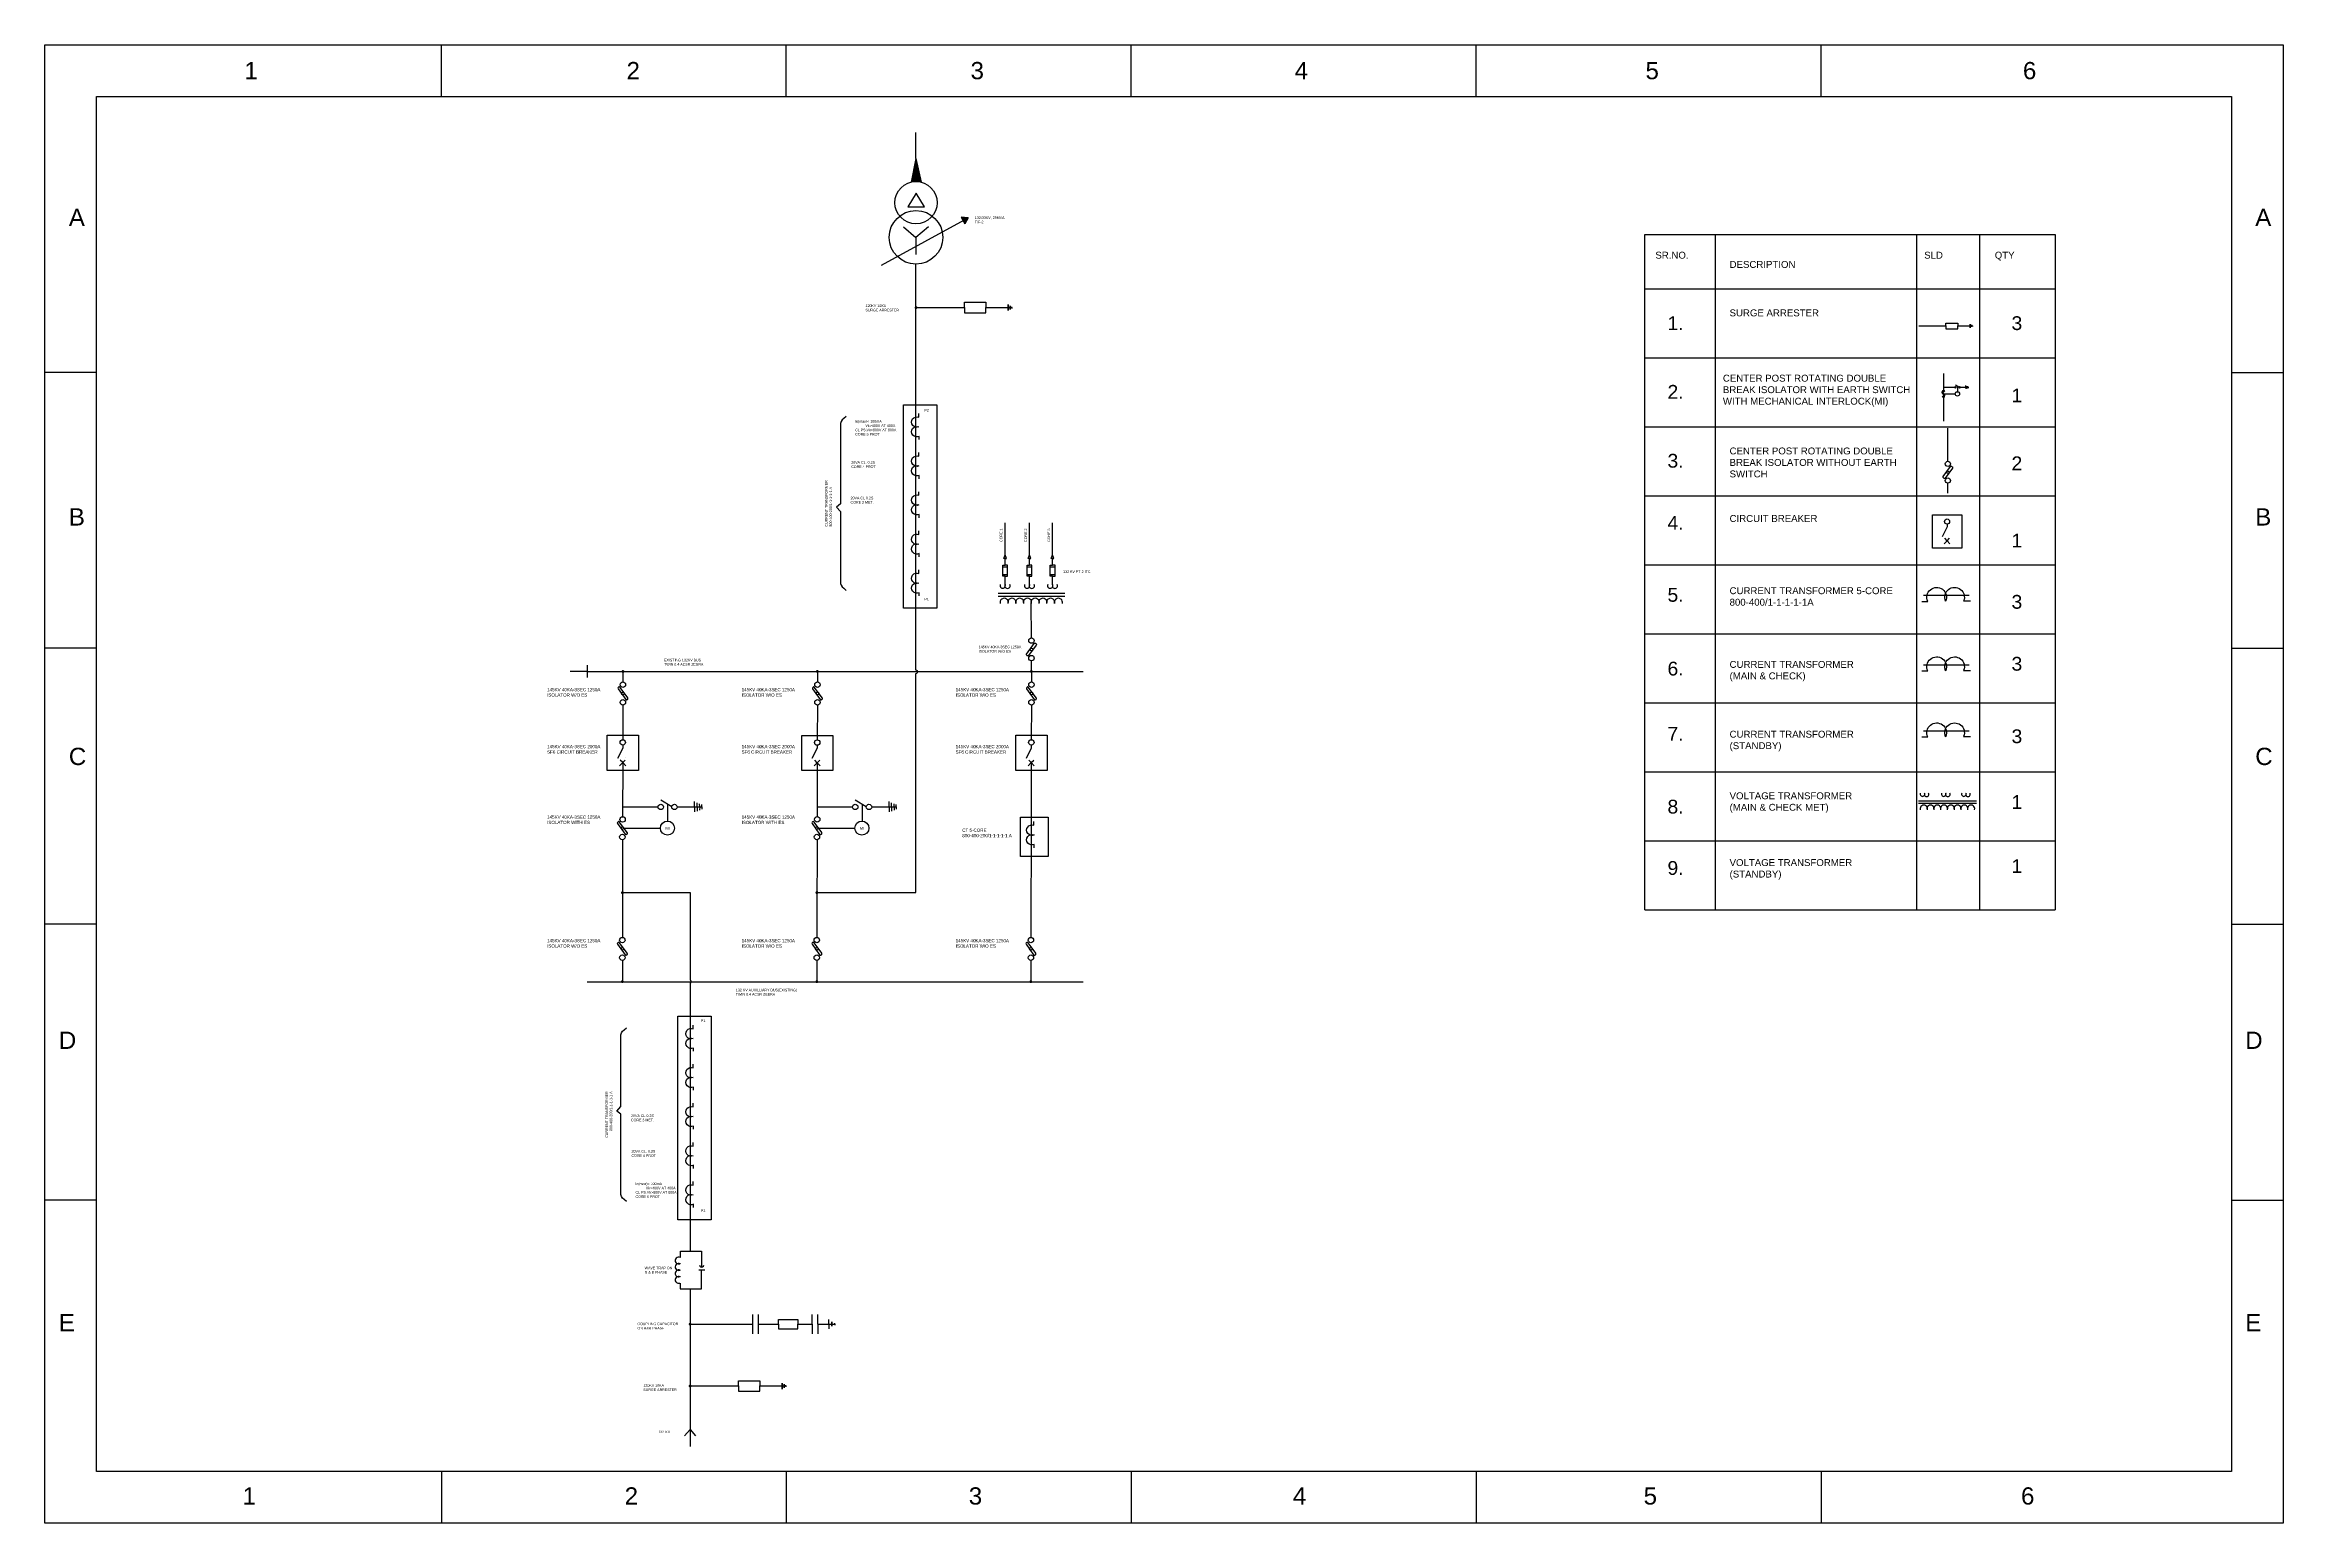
# Paper-space layout 'Layout1' of a CAD drawing. Header units: millimetres, sheet in inches. Extents: x 0 to 32.5, y 0.1 to 21.5.
# The model-space entities are those that its viewports show. They can reach past a viewport. Long polylines and large blocks are cut down to what shows.
import ezdxf

# ---------------------------------------------------------------- set-up
doc = ezdxf.new("R2010")
doc.units = ezdxf.units.MM
doc.header["$MEASUREMENT"] = 0
doc.linetypes.add('ACAD_ISO02W100', pattern=[15, 12, -3])
doc.linetypes.add('DASHED', pattern=[0.75, 0.5, -0.25])
doc.layers.add('Title Block', color=7, linetype='Continuous')
doc.styles.get("Standard").update_dxf_attribs({"font": 'arial.ttf'})

# ---------------------------------------------------------------- blocks, each defined once
blk = doc.blocks.new('grid block')
at = {"layer": 'Title Block'}
for p, q in [((5.75, 20.683), (5.75, 21.433)), ((10.75, 20.683), (10.75, 21.433)), ((15.75, 20.683), (15.75, 21.433)), ((20.75, 20.683), (20.75, 21.433)), ((25.75, 20.683), (25.75, 21.433)), ((0.75, 16.683), (0, 16.683)), ((31.7, 16.683), (32.45, 16.683)), ((0.75, 12.683), (0, 12.683)), ((31.7, 12.683), (32.45, 12.683)), ((0.75, 8.683), (0, 8.683)), ((31.7, 8.683), (32.45, 8.683)), ((0.75, 4.683), (0, 4.683)), ((31.7, 4.683), (32.45, 4.683)), ((5.75, 0.75), (5.75, 0)), ((10.75, 0.75), (10.75, 0)), ((15.75, 0.75), (15.75, 0)), ((20.75, 0.75), (20.75, 0)), ((25.75, 0.75), (25.75, 0))]:
    blk.add_line(p, q, dxfattribs=at)
for points in [[(0, 21.433), (32.45, 21.433), (32.45, 0), (0, 0)], [(0.75, 20.683), (31.7, 20.683), (31.7, 0.75), (0.75, 0.75)]]:
    blk.add_lwpolyline(points, close=True, dxfattribs=at)
at = {"layer": 'Title Block', "char_height": 0.25, "attachment_point": 1}
for s, insert in [('1', (2.894, 21.183)), ('2', (8.434, 21.183)), ('3', (13.421, 21.183)), ('4', (18.12, 21.183)), ('5', (23.205, 21.183)), ('6', (28.676, 21.183)), ('A', (0.349, 19.055)), ('A', (32.044, 19.055)), ('B', (0.349, 14.713)), ('B', (32.044, 14.713)), ('C', (0.349, 11.241)), ('C', (32.044, 11.241)), ('D', (0.204, 7.126)), ('D', (31.899, 7.126)), ('E', (0.204, 3.033)), ('E', (31.899, 3.033)), ('1', (2.867, 0.52)), ('2', (8.407, 0.52)), ('3', (13.395, 0.52)), ('4', (18.093, 0.52)), ('5', (23.178, 0.52)), ('6', (28.649, 0.52))]:
    blk.add_mtext_dynamic_manual_height_columns(s, width=0.34895, gutter_width=1, heights=[0.607], dxfattribs=dict(at, insert=insert))
blk = doc.blocks.new('SUREGE ARR')
for p, q in [((-7.44, 0), (-3.68, 0)), ((-3.68, 0), (-3.68, 0.41)), ((-3.68, 0.41), (-2.04, 0.41)), ((-3.68, 0), (-3.68, -0.41)), ((-2.04, 0.41), (-2.04, 0)), ((-2.04, 0), (-0.3, 0)), ((-2.04, -0.41), (-2.04, 0)), ((-2.04, 0), (-0.3, 0)), ((-0.3, 0), (-0.3, 0.24)), ((-0.3, 0.24), (-0.3, 0)), ((-0.3, 0), (-0.14, 0)), ((-0.3, 0), (-0.3, -0.24)), ((-0.3, -0.24), (-0.3, 0)), ((-0.3, 0), (-0.14, 0)), ((-0.14, 0), (-0.14, 0.14)), ((-0.14, 0.14), (-0.14, 0)), ((-0.14, 0), (0, 0)), ((-0.14, 0), (-0.14, -0.14)), ((-0.14, -0.14), (-0.14, 0)), ((-0.14, 0), (0, 0)), ((0, 0), (0, 0.06)), ((0, 0), (0, -0.06)), ((-3.68, -0.41), (-2.04, -0.41))]:
    blk.add_line(p, q)
blk = doc.blocks.new('2post')
for p, q in [((-6.13, 3.44), (-6.14, -0.75)), ((-6.14, 0), (-3.4, 0)), ((-2.33, 0), (-3.19, 0.53)), ((-2.65, 0.2), (-2.66, -1.09)), ((-1.91, 0), (-0.56, 0)), ((-0.56, 0), (-0.56, 0.43)), ((-0.56, 0), (-0.56, 0.39)), ((-0.56, 0), (-0.56, -0.39)), ((-0.56, 0), (-0.36, 0)), ((-0.56, 0), (-0.36, 0)), ((-0.36, 0), (-0.36, 0.32)), ((-0.36, 0), (-0.36, -0.32)), ((-0.36, 0), (-0.17, 0)), ((-0.36, 0), (-0.17, 0)), ((-0.17, 0), (-0.17, 0.24)), ((-0.17, 0), (-0.17, -0.24)), ((-0.17, 0), (0, 0)), ((-0.17, 0), (0, 0)), ((0, 0), (0, 0.18)), ((0, 0), (0, -0.18)), ((-6.04, -1.64), (-3.21, -1.64)), ((-6.15, -2.54), (-6.16, -8.44))]:
    blk.add_line(p, q)
blk.add_lwpolyline([(-5.81, -2.1, 0.414214), (-5.79, -1.99), (-6.38, -1.17, 0.414249), (-6.49, -1.15), (-6.52, -1.17, 0.414178), (-6.54, -1.29), (-5.95, -2.1, 0.414214), (-5.84, -2.12)], format="xyb", close=True)
for centre, radius in [((-3.19, 0), 0.21), ((-2.12, 0), 0.21), ((-6.14, -0.96), 0.21), ((-6.16, -1.64), 0.0986), ((-2.67, -1.64), 0.546), ((-6.16, -2.33), 0.21)]:
    blk.add_circle(centre, radius)
at = {"insert": (-2.82, -1.56), "char_height": 0.2, "attachment_point": 1}
blk.add_mtext_dynamic_manual_height_columns('MI', width=0.7894, gutter_width=1, heights=[0], dxfattribs=at)
blk = doc.blocks.new('dbreak')
for p, q in [((0.01, -2.51), (0, 0.18)), ((0.01, -5.11), (0.01, -4.29))]:
    blk.add_line(p, q)
blk.add_lwpolyline([(0.36, -2.95, -0.414214), (0.38, -3.06), (-0.21, -3.88, -0.414249), (-0.32, -3.9), (-0.35, -3.87, -0.414178), (-0.37, -3.76), (0.22, -2.94, -0.414214), (0.33, -2.92)], format="xyb", close=True)
for centre, radius in [((0.01, -2.72), 0.21), ((0.01, -3.41), 0.0986), ((0.01, -4.08), 0.21)]:
    blk.add_circle(centre, radius)
blk = doc.blocks.new('cbreak')
for p, q in [((-0.01, 1.96), (-0.01, 1.73)), ((-0.01, 1.73), (-0.42, 0.92)), ((-0.01, 0.6), (-0.25, 0.36)), ((-0.01, 0.6), (-0.2, 0.8)), ((-0.01, 0.6), (0.19, 0.8)), ((-0.01, 0.6), (0.23, 0.36))]:
    blk.add_line(p, q)
blk.add_lwpolyline([(-1.21, 2.72), (1.21, 2.72), (1.21, 0), (-1.21, 0)], close=True)
blk.add_circle((-0.01, 2.17), 0.21)
blk = doc.blocks.new('vt')
blk.add_lwpolyline([(0.023, -2.022), (0.023, -1.774, -1.539101), (0, -1.029), (0.012, -1.034, -1.514863), (0, -0.284), (0, 0)], format="xyb")
blk = doc.blocks.new('*U27')
blk.add_arc((0, -0.12), 0.326, 345.5034, 194.4966)
blk = doc.blocks.new('*U29')
at = {"color": 0, "linetype": 'ByBlock', "lineweight": -2, "transparency": 16777216}
for p in [(0, 0), (0.6, 0), (1.2, 0), (1.8, 0), (2.4, 0), (3, 0), (3.6, 0), (4.2, 0)]:
    blk.add_blockref('*U27', p, dxfattribs=at)
blk = doc.blocks.new('vt1')
for p, q in [((-2.53, 0.4), (2.62, 0.4)), ((-2.53, 0.18), (2.62, 0.18))]:
    blk.add_line(p, q)
for centre, radius, start, end in [((-2.19, 0.99), 0.206, 157.8961, 22.1039), ((-1.82, 0.97), 0.201, 151.2831, 28.7169), ((-0.3, 0.99), 0.206, 157.8961, 22.1039), ((0.07, 0.97), 0.201, 151.2831, 28.7169), ((1.49, 0.99), 0.206, 157.8961, 22.1039), ((1.86, 0.97), 0.201, 151.2831, 28.7169)]:
    blk.add_arc(centre, radius, start, end)
blk.add_blockref('*U29', (-2.07, -0.2))
blk = doc.blocks.new('*U0')
blk.add_lwpolyline([(0.29, -1.01), (0.29, -0.76, -1.539101), (0.27, -0.02), (0.28, -0.02, -1.514863), (0.27, 0.73), (0.27, 1.01)], format="xyb")
blk = doc.blocks.new('*U1')
at = {"color": 0, "linetype": 'ByBlock', "lineweight": -2, "transparency": 16777216}
for p in [(0, 12.13), (0, 9.1), (0, 6.07), (0, 3.03), (0, 0)]:
    blk.add_blockref('*U0', p, dxfattribs=at)
blk = doc.blocks.new('*U2')
blk.add_lwpolyline([(0.29, -1.01), (0.29, -0.76, -1.539101), (0.27, -0.02), (0.28, -0.02, -1.514863), (0.27, 0.73), (0.27, 1.01)], format="xyb")
blk = doc.blocks.new('*U3')
at = {"color": 0, "linetype": 'ByBlock', "lineweight": -2, "transparency": 16777216}
for p in [(0, 12.13), (0, 9.1), (0, 6.07), (0, 3.03), (0, 0)]:
    blk.add_blockref('*U2', p, dxfattribs=at)
blk = doc.blocks.new('*U4')
blk.add_arc((0.07, 0), 0.269, 60.5191, 292.323)
blk = doc.blocks.new('*U5')
at = {"color": 0, "linetype": 'ByBlock', "lineweight": -2, "transparency": 16777216}
for p in [(0, 1.5), (0, 1), (0, 0.5), (0, 0)]:
    blk.add_blockref('*U4', p, dxfattribs=at)

msp = doc.modelspace()

# ---------------------------------------------------------------- hatches: boundary and pattern name
h = msp.add_hatch(color=256)
h.dxf.hatch_style = 1
h.paths.add_polyline_path([(64.6, 99.81, -0.118845), (65.37, 99.81), (64.98, 101.65)])
h = msp.add_hatch(color=256)
h.dxf.hatch_style = 1
h.paths.add_polyline_path([(69.02, 97.04), (68.49, 97.09), (68.63, 96.83)])
h.paths.add_polyline_path([(69.02, 97.04), (68.63, 96.83), (68.78, 96.57)])
h = msp.add_hatch(color=256)
h.dxf.hatch_style = 1
h.paths.add_polyline_path([(71.9, 70.9), (71.79, 70.61), (71.9, 70.61), (72.01, 70.61)])
h.paths.add_polyline_path([(73.79, 70.9), (73.68, 70.61), (73.79, 70.61), (73.9, 70.61)])
h.paths.add_polyline_path([(75.58, 70.9), (75.47, 70.61), (75.58, 70.61), (75.69, 70.61)])
at = {"layer": 'Title Block', "linetype": 'ACAD_ISO02W100'}
h = msp.add_hatch(color=256, dxfattribs=at)
h.dxf.hatch_style = 1
h.paths.add_polyline_path([(65.1, 90.08, 1), (64.87, 90.08, 1)])
h = msp.add_hatch(color=256, dxfattribs=at)
h.dxf.hatch_style = 1
h.paths.add_polyline_path([(42.35, 61.84, 1), (42.12, 61.84, 1)])
h = msp.add_hatch(color=256, dxfattribs=at)
h.dxf.hatch_style = 1
h.paths.add_polyline_path([(57.44, 61.84, 1), (57.21, 61.84, 1)])
h = msp.add_hatch(color=256, dxfattribs=at)
h.dxf.hatch_style = 1
h.paths.add_polyline_path([(74.05, 61.84, 1), (73.82, 61.84, 1)])
h = msp.add_hatch(color=256, dxfattribs=at)
h.dxf.hatch_style = 1
h.paths.add_polyline_path([(42.31, 44.67, 1), (42.08, 44.67, 1)])
h = msp.add_hatch(color=256, dxfattribs=at)
h.dxf.hatch_style = 1
h.paths.add_polyline_path([(57.41, 44.67, 1), (57.17, 44.67, 1)])
h = msp.add_hatch(color=256, dxfattribs=at)
h.dxf.hatch_style = 1
h.paths.add_polyline_path([(42.3, 37.76, 1), (42.07, 37.76, 1)])
h = msp.add_hatch(color=256, dxfattribs=at)
h.dxf.hatch_style = 1
h.paths.add_polyline_path([(57.4, 37.76, 1), (57.17, 37.76, 1)])
h = msp.add_hatch(color=256, dxfattribs=at)
h.dxf.hatch_style = 1
h.paths.add_polyline_path([(74.01, 37.76, 1), (73.78, 37.76, 1)])
h = msp.add_hatch(color=256, dxfattribs=at)
h.dxf.hatch_style = 1
h.paths.add_polyline_path([(47.56, 11.18, 1), (47.33, 11.18, 1)])
h = msp.add_hatch(color=256, dxfattribs=at)
h.dxf.hatch_style = 1
h.paths.add_polyline_path([(47.56, 6.38, 1), (47.33, 6.38, 1)])

# ---------------------------------------------------------------- linework, layer by layer
for p, q in [((64.98, 101.65), (64.98, 103.68)), ((64.98, 101.65), (64.6, 99.81)), ((64.98, 101.65), (65.37, 99.81)), ((64.99, 98.95), (64.35, 97.91)), ((64.35, 97.91), (65.63, 97.91)), ((65.63, 97.91), (64.99, 98.95)), ((62.29, 93.38), (69.02, 97.04)), ((64.01, 96.35), (64.98, 95.53)), ((65.96, 96.35), (64.98, 95.53)), ((69.02, 97.04), (68.49, 97.09)), ((68.49, 97.09), (68.78, 96.57)), ((69.02, 97.04), (68.78, 96.57)), ((64.98, 95.53), (64.98, 94.21)), ((64.98, 61.93), (64.98, 93.45)), ((71.9, 70.9), (71.9, 73.36)), ((73.79, 70.9), (73.79, 73.36)), ((75.58, 70.9), (75.58, 73.36)), ((71.71, 69.23), (71.71, 70.08)), ((71.71, 70.08), (71.9, 70.08)), ((71.71, 69.95), (72.09, 69.95)), ((71.79, 70.61), (71.9, 70.9)), ((71.9, 70.61), (71.79, 70.61)), ((72.01, 70.61), (71.9, 70.9)), ((71.9, 70.08), (71.9, 70.61)), ((71.9, 70.61), (72.01, 70.61)), ((71.9, 70.08), (71.9, 70.61)), ((72.09, 70.08), (71.9, 70.08)), ((72.09, 69.23), (72.09, 70.08)), ((73.6, 69.23), (73.6, 70.08)), ((73.6, 70.08), (73.79, 70.08)), ((73.6, 69.95), (73.98, 69.95)), ((73.68, 70.61), (73.79, 70.9)), ((73.79, 70.61), (73.68, 70.61)), ((73.9, 70.61), (73.79, 70.9)), ((73.79, 70.08), (73.79, 70.61)), ((73.79, 70.61), (73.9, 70.61)), ((73.79, 70.08), (73.79, 70.61)), ((73.98, 70.08), (73.79, 70.08)), ((73.98, 69.23), (73.98, 70.08)), ((75.39, 69.23), (75.39, 70.08)), ((75.39, 70.08), (75.58, 70.08)), ((75.39, 69.95), (75.78, 69.95)), ((75.47, 70.61), (75.58, 70.9)), ((75.58, 70.61), (75.47, 70.61)), ((75.69, 70.61), (75.58, 70.9)), ((75.58, 70.08), (75.58, 70.61)), ((75.58, 70.61), (75.69, 70.61)), ((75.58, 70.08), (75.58, 70.61)), ((75.78, 70.08), (75.58, 70.08)), ((75.78, 69.23), (75.78, 70.08)), ((71.71, 69.36), (72.09, 69.35)), ((71.9, 69.23), (71.71, 69.23)), ((71.9, 68.57), (71.9, 69.23)), ((71.9, 69.23), (72.09, 69.23)), ((73.6, 69.36), (73.98, 69.35)), ((73.79, 69.23), (73.6, 69.23)), ((73.79, 68.57), (73.79, 69.23)), ((73.79, 69.23), (73.98, 69.23)), ((75.39, 69.36), (75.78, 69.35)), ((75.58, 69.23), (75.39, 69.23)), ((75.58, 68.57), (75.58, 69.23)), ((75.58, 69.23), (75.78, 69.23)), ((39.45, 61.84), (77.96, 61.84)), ((42.23, 61.84), (42.23, 61.02)), ((57.33, 61.84), (57.33, 61.02)), ((64.98, 44.67), (64.98, 61.69)), ((73.94, 61.84), (73.94, 61.02)), ((42.23, 59.23), (42.22, 56.54)), ((57.33, 59.23), (57.32, 56.54)), ((73.94, 59.23), (73.93, 56.54)), ((42.22, 55.89), (41.81, 55.07)), ((42.22, 56.12), (42.22, 55.89)), ((73.93, 55.89), (73.52, 55.07)), ((73.93, 56.12), (73.93, 55.89)), ((42.22, 54.76), (41.98, 54.52)), ((42.22, 54.76), (42.03, 54.96)), ((42.22, 54.76), (42.21, 50.56)), ((42.22, 54.76), (42.42, 54.96)), ((42.22, 54.76), (42.46, 54.52)), ((73.93, 54.76), (73.69, 54.52)), ((73.93, 54.76), (73.73, 54.96)), ((73.93, 54.76), (73.91, 48.78)), ((73.93, 54.76), (74.12, 54.96)), ((73.93, 54.76), (74.16, 54.52)), ((42.21, 51.32), (44.96, 51.32)), ((46.02, 51.32), (45.17, 51.84)), ((45.7, 51.52), (45.69, 50.23)), ((46.44, 51.32), (47.8, 51.32)), ((47.8, 51.32), (47.8, 51.74)), ((47.8, 51.32), (47.8, 51.7)), ((47.8, 51.32), (47.8, 50.93)), ((47.8, 51.32), (47.99, 51.32)), ((47.8, 51.32), (47.99, 51.32)), ((47.99, 51.32), (47.99, 51.63)), ((47.99, 51.32), (47.99, 51)), ((47.99, 51.32), (48.19, 51.32)), ((47.99, 51.32), (48.19, 51.32)), ((48.19, 51.32), (48.18, 51.56)), ((48.19, 51.32), (48.18, 51.07)), ((48.19, 51.32), (48.36, 51.32)), ((48.19, 51.32), (48.36, 51.32)), ((48.36, 51.32), (48.36, 51.5)), ((48.36, 51.32), (48.36, 51.14)), ((42.21, 48.78), (42.19, 42.87)), ((42.31, 49.68), (45.14, 49.68)), ((73.91, 48.78), (73.9, 42.87)), ((42.2, 44.67), (47.44, 44.67)), ((47.44, 44.67), (47.44, 37.87)), ((57.29, 44.67), (64.98, 44.67)), ((42.19, 42.87), (42.19, 41.2)), ((57.29, 42.87), (57.28, 41.2)), ((73.9, 42.87), (73.9, 41.2)), ((42.19, 39.41), (42.19, 37.76)), ((57.28, 39.41), (57.28, 37.76)), ((73.9, 39.41), (73.89, 37.76)), ((39.45, 37.76), (77.96, 37.76)), ((47.44, 37.66), (47.44, 16.84)), ((47.44, 13.92), (47.44, 1.68)), ((47.44, 11.18), (52.29, 11.18)), ((52.29, 11.93), (52.29, 10.43)), ((52.74, 11.93), (52.74, 10.43)), ((52.74, 11.18), (54.32, 11.18)), ((54.32, 11.18), (54.32, 11.55)), ((54.32, 11.55), (55.81, 11.55)), ((54.32, 11.18), (54.32, 10.81)), ((54.32, 10.81), (55.81, 10.81)), ((55.81, 11.55), (55.81, 11.18)), ((55.81, 11.18), (56.92, 11.18)), ((55.81, 10.81), (55.81, 11.18)), ((55.81, 11.18), (56.92, 11.18)), ((56.92, 11.18), (56.92, 11.94)), ((56.92, 11.18), (56.92, 10.42)), ((57.36, 11.18), (57.36, 11.94)), ((57.36, 11.18), (57.36, 10.42)), ((57.36, 11.18), (58.21, 11.18)), ((58.21, 11.18), (58.21, 11.55)), ((58.21, 11.18), (58.45, 11.18)), ((58.21, 11.18), (58.21, 10.81)), ((58.21, 11.18), (58.45, 11.18)), ((58.45, 11.18), (58.45, 11.35)), ((58.45, 11.35), (58.45, 11.18)), ((58.45, 11.18), (58.68, 11.18)), ((58.45, 11.18), (58.45, 11.01)), ((58.45, 11.01), (58.45, 11.18)), ((58.45, 11.18), (58.68, 11.18)), ((58.68, 11.18), (58.68, 11.26)), ((58.68, 11.18), (58.68, 11.1)), ((47.44, 6.38), (51.21, 6.38)), ((51.21, 6.38), (51.21, 6.79)), ((51.21, 6.79), (52.85, 6.79)), ((51.21, 6.38), (51.21, 5.97)), ((51.21, 5.97), (52.85, 5.97)), ((52.85, 6.79), (52.85, 6.38)), ((52.85, 6.38), (54.59, 6.38)), ((52.85, 5.97), (52.85, 6.38)), ((52.85, 6.38), (54.59, 6.38)), ((54.59, 6.38), (54.59, 6.61)), ((54.59, 6.61), (54.59, 6.38)), ((54.59, 6.38), (54.74, 6.38)), ((54.59, 6.38), (54.59, 6.14)), ((54.59, 6.14), (54.59, 6.38)), ((54.59, 6.38), (54.74, 6.38)), ((54.74, 6.38), (54.74, 6.52)), ((54.74, 6.52), (54.74, 6.38)), ((54.74, 6.38), (54.89, 6.38)), ((54.74, 6.38), (54.74, 6.24)), ((54.74, 6.24), (54.74, 6.38)), ((54.74, 6.38), (54.89, 6.38)), ((54.89, 6.38), (54.89, 6.44)), ((54.89, 6.38), (54.89, 6.31)), ((47.44, 3.01), (47.02, 2.5)), ((47.44, 3.01), (47.87, 2.5))]:
    msp.add_line(p, q)
for points in [[(64.02, 82.54), (66.59, 82.54), (66.59, 66.76), (64.02, 66.76)], [(41.02, 56.88), (43.44, 56.88), (43.44, 54.15), (41.02, 54.15)], [(72.72, 56.88), (75.15, 56.88), (75.15, 54.15), (72.72, 54.15)], [(42.41, 55.19), (42.41, 55.19)], [(73.09, 50.54), (75.24, 50.54), (75.24, 47.48), (73.09, 47.48)], [(46.5, 35.07), (49.07, 35.07), (49.07, 19.28), (46.5, 19.28)]]:
    msp.add_lwpolyline(points, close=True)
for points in [[(42.59, 59.67, 0.414214), (42.61, 59.78), (42.01, 60.6, 0.414249), (41.9, 60.62), (41.87, 60.6, 0.414178), (41.86, 60.48), (42.45, 59.66, 0.414214), (42.56, 59.65)], [(57.68, 59.67, 0.414214), (57.7, 59.78), (57.11, 60.6, 0.414249), (57, 60.62), (56.97, 60.6, 0.414178), (56.95, 60.48), (57.54, 59.66, 0.414214), (57.65, 59.65)], [(74.3, 59.67, 0.414214), (74.31, 59.78), (73.72, 60.6, 0.414249), (73.61, 60.62), (73.58, 60.6, 0.414178), (73.56, 60.48), (74.15, 59.66, 0.414214), (74.27, 59.65)], [(42.55, 49.22, 0.414214), (42.57, 49.33), (41.97, 50.15, 0.414249), (41.86, 50.17), (41.83, 50.14, 0.414178), (41.81, 50.03), (42.41, 49.21, 0.414214), (42.52, 49.2)], [(42.55, 39.85, 0.414214), (42.57, 39.96), (41.97, 40.78, 0.414249), (41.86, 40.8), (41.83, 40.78, 0.414178), (41.81, 40.67), (42.41, 39.85, 0.414214), (42.52, 39.83)], [(57.64, 39.85, 0.414214), (57.66, 39.96), (57.07, 40.78, 0.414249), (56.96, 40.8), (56.93, 40.78, 0.414178), (56.91, 40.67), (57.5, 39.85, 0.414214), (57.61, 39.83)], [(74.25, 39.85, 0.414214), (74.27, 39.96), (73.68, 40.78, 0.414249), (73.57, 40.8), (73.54, 40.78, 0.414178), (73.52, 40.67), (74.11, 39.85, 0.414214), (74.22, 39.83)]]:
    msp.add_lwpolyline(points, format="xyb", close=True)
for points in [[(46.7, 16.35), (46.7, 16.84), (48.34, 16.84), (48.34, 15.6)], [(46.67, 14.37), (46.67, 13.92), (48.34, 13.92), (48.34, 15.38)], [(48.58, 15.38), (48.34, 15.38), (48.13, 15.38)]]:
    msp.add_lwpolyline(points)
for centre, radius in [((64.98, 98.22), 1.64), ((64.98, 95.53), 2.08), ((42.23, 60.81), 0.21), ((57.33, 60.81), 0.21), ((73.94, 60.81), 0.21), ((42.23, 59.44), 0.21), ((42.23, 60.13), 0.0986), ((57.33, 59.44), 0.21), ((57.33, 60.13), 0.0986), ((73.94, 59.44), 0.21), ((73.94, 60.13), 0.0986), ((42.22, 56.33), 0.21), ((73.93, 56.33), 0.21), ((42.21, 50.35), 0.21), ((45.17, 51.32), 0.21), ((46.23, 51.32), 0.21), ((42.19, 48.99), 0.21), ((42.19, 49.68), 0.0986), ((45.69, 49.68), 0.546), ((42.19, 40.99), 0.21), ((42.19, 40.31), 0.0986), ((57.28, 40.99), 0.21), ((57.28, 40.31), 0.0986), ((73.9, 40.99), 0.21), ((73.9, 40.31), 0.0986), ((42.19, 39.62), 0.21), ((57.28, 39.62), 0.21), ((73.9, 39.62), 0.21)]:
    msp.add_circle(centre, radius)
for centre, radius, start, end in [((64.99, 61.81), 0.121, 266.3503, 93.6497), ((47.45, 37.76), 0.101, 268.4222, 91.5778), ((48.34, 15.76), 0.162, 178.3757, 1.6243)]:
    msp.add_arc(centre, radius, start, end)
at = {"layer": 'Title Block', "linetype": 'DASHED'}
msp.add_line((39.45, 61.84), (38.15, 61.84), dxfattribs=at)
at = {"layer": 'Title Block'}
msp.add_line((39.45, 62.32), (39.45, 61.36), dxfattribs=at)
for points in [[(59.56, 81.62), (59.37, 81.47, 0.227898), (59.11, 80.92), (59.11, 74.85), (58.8, 74.6), (59.11, 74.24), (59.11, 68.83, 0.227898), (59.37, 68.29), (59.56, 68.13)], [(42.51, 20.7), (42.32, 20.85, -0.227898), (42.06, 21.4), (42.06, 27.47), (41.75, 27.72), (42.06, 28.08), (42.06, 33.48, -0.227898), (42.32, 34.03), (42.51, 34.18)]]:
    msp.add_lwpolyline(points, format="xyb", dxfattribs=at)

# ---------------------------------------------------------------- block references
for name, p in [('*U3', (64.93, 68.71)), ('*U1', (47.41, 21.24)), ('*U5', (46.49, 14.62))]:
    msp.add_blockref(name, p)
at = {"layer": 'Title Block', "linetype": 'ACAD_ISO02W100'}
for name, p in [('SUREGE ARR', (72.43, 90.08)), ('vt1', (73.9, 67.51)), ('dbreak', (73.93, 66.95)), ('cbreak', (57.32, 54.15)), ('2post', (63.45, 51.32)), ('vt', (74.13, 50.18))]:
    msp.add_blockref(name, p, dxfattribs=at)

# ---------------------------------------------------------------- texts
at = {"attachment_point": 1}
for s, width, heights, insert, char_height in [('132/33KV, 25MVA^JT/F-2', 4.5267, [0], (69.55, 97.16), 0.2), ('120KV 10KA\\PSURGE ARRESTER', 4.5267, [0], (61.06, 90.32), 0.2), ('132 KV PT-2 ITC', 2.7294, [0], (76.39, 69.68), 0.2), ('EXISTING 132KV BUS\\PTWIN 0.4 ACSR ZEBRA', 4.5267, [0], (45.43, 62.82), 0.2), ('145KV 40KA-3SEC 1250A\\PISOLATOR W/O ES', 4.5267, [0], (69.84, 63.84), 0.2), ('145KV 40KA-3SEC 1250A\\PISOLATOR W/O ES ', 4.2312, [1.21], (36.35, 60.55), 0.25), ('145KV 40KA-3SEC 1250A\\PISOLATOR W/O ES ', 4.2312, [1.21], (51.45, 60.55), 0.25), ('145KV 40KA-3SEC 1250A\\PISOLATOR W/O ES ', 4.2312, [1.21], (68.06, 60.55), 0.25), ('145KV 40KA-3SEC 2000A\\PSF6 CIRCUIT BREAKER', 4.2312, [1.21], (36.35, 56.13), 0.25), ('145KV 40KA-3SEC 2000A\\PSF6 CIRCUIT BREAKER', 4.2312, [1.21], (51.45, 56.13), 0.25), ('145KV 40KA-3SEC 2000A\\PSF6 CIRCUIT BREAKER', 4.2312, [1.21], (68.06, 56.13), 0.25), ('145KV 40KA-3SEC 1250A\\PISOLATOR WITH ES ', 4.2312, [1.21], (36.35, 50.66), 0.25), ('145KV 40KA-3SEC 1250A\\PISOLATOR WITH ES ', 4.2312, [1.21], (51.45, 50.66), 0.25), ('MI', 0.7894, [0], (45.54, 49.76), 0.2), ('CT 5-CORE\\P800-400-200/1-1-1-1-1 A', 4.2312, [1.21], (68.57, 49.64), 0.25), ('145KV 40KA-3SEC 1250A\\PISOLATOR W/O ES ', 4.2312, [1.21], (36.35, 41.07), 0.25), ('145KV 40KA-3SEC 1250A\\PISOLATOR W/O ES ', 4.2312, [1.21], (51.45, 41.07), 0.25), ('145KV 40KA-3SEC 1250A\\PISOLATOR W/O ES ', 4.2312, [1.21], (68.06, 41.07), 0.25), ('132 KV AUXILLIARY BUS(EXISTING)\\PTWIN 0.4 ACSR ZEBRA', 6.5292, [0.583], (51, 37.21), 0.2), ('WAVE TRAP ON\\PR & B PHASE', 4.5267, [0], (43.92, 15.64), 0.2), ('COUPLING CAPACITOR\\PON R&B PHASE', 4.5267, [0], (43.36, 11.3), 0.2), ('120KV 10KA\\PSURGE ARRESTER', 4.5267, [0], (43.82, 6.52), 0.2), ('132 KV', 1.4084, [0], (44.98, 2.92), 0.2)]:
    msp.add_mtext_dynamic_manual_height_columns(s, width=width, gutter_width=1, heights=heights, dxfattribs=dict(at, insert=insert, char_height=char_height))
at = {"char_height": 0.2, "attachment_point": 1, "rotation": 90}
for s, insert in [('CORE 1', (71.48, 71.89)), ('CORE 2', (73.39, 71.89)), ('CORE 3', (75.19, 71.89))]:
    msp.add_mtext_dynamic_manual_height_columns(s, width=1.0941, gutter_width=1, heights=[0.299], dxfattribs=dict(at, insert=insert))
at = {"layer": 'Title Block', "linetype": 'ACAD_ISO02W100', "char_height": 0.2, "attachment_point": 1}
for s, insert in [('P2', (65.64, 82.21)), ('P1', (65.64, 67.55))]:
    msp.add_mtext_dynamic_manual_height_columns(s, width=0.9476, gutter_width=1, heights=[0], dxfattribs=dict(at, insert=insert))
at = {"layer": 'Title Block', "char_height": 0.2}
for s, width, insert, attachment_point in [('le(max)< 100mA\\P^IVk>400V AT 400A\\PCL PS.Vk>800V AT 800A\\PCORE 5 PROT', 5.5971, (60.26, 81.35), 1), ('20VA CL. 0.2S\\PCORE 4 PROT', 3.2479, (59.95, 78.16), 1), ('20VA CL 0.2S\\PCORE 3 MET.', 2.6363, (59.9, 75.4), 1), ('P1', 1.2826, (48.29, 34.83), 1), ('20VA CL 0.2S\\PCORE 3 MET.', 2.6363, (42.86, 26.92), 7), ('20VA CL. 0.2S\\PCORE 4 PROT', 3.2479, (42.9, 24.16), 7), ('le(max)< 100mA\\P^IVk>400V AT 400A\\PCL PS.Vk>800V AT 800A\\PCORE 5 PROT', 5.5971, (43.21, 20.97), 7), ('P2', 1.2826, (48.29, 20.08), 1)]:
    msp.add_mtext_dynamic_manual_height_columns(s, width=width, gutter_width=1, heights=[0], dxfattribs=dict(at, insert=insert, attachment_point=attachment_point))
at = {"layer": 'Title Block', "char_height": 0.2, "rotation": 90}
for insert, attachment_point in [((57.92, 73.08), 1), ((40.87, 29.24), 3)]:
    msp.add_mtext_dynamic_manual_height_columns('CURRENT TRANSFORMER \\P800-400-200/1-1-1-1-1 A', width=7.5403, gutter_width=1, heights=[0], dxfattribs=dict(at, insert=insert, attachment_point=attachment_point))

psp = doc.layouts.get("Layout1")

# ---------------------------------------------------------------- linework, layer by layer
at = {"layer": 'Title Block', "linetype": 'ACAD_ISO02W100'}
for p, q in [((24.22, 18.735), (29.148, 18.735)), ((27.141, 18.735), (27.141, 8.945)), ((28.052, 18.735), (28.052, 8.945)), ((29.148, 18.735), (29.148, 8.945)), ((23.199, 17.945), (29.148, 17.945)), ((23.199, 16.945), (29.148, 16.945)), ((23.199, 15.945), (29.148, 15.945)), ((23.199, 14.945), (29.148, 14.945)), ((23.199, 13.945), (29.148, 13.945)), ((27.241, 13.505), (27.901, 13.505)), ((23.199, 12.945), (29.148, 12.945)), ((27.241, 12.497), (27.901, 12.497)), ((23.199, 11.945), (29.148, 11.945)), ((27.241, 11.541), (27.901, 11.541)), ((23.199, 10.945), (29.148, 10.945)), ((23.199, 9.945), (29.148, 9.945)), ((23.199, 8.945), (29.148, 8.945))]:
    psp.add_line(p, q, dxfattribs=at)
psp.add_lwpolyline([(23.199, 8.945), (23.199, 18.735), (24.22, 18.735), (24.22, 8.945)], dxfattribs=at)

# ---------------------------------------------------------------- block references
at = {"layer": 'Title Block'}
psp.add_blockref('grid block', (0.006, 0.053), dxfattribs=at)
at = {"layer": 'Title Block', "linetype": 'ACAD_ISO02W100'}
for name, p, xscale, yscale, zscale in [('SUREGE ARR', (27.949, 17.409), 0.104133492916869, 0.104133492916869, 0.104133492916869), ('2post', (27.888, 16.52), 0.05813626747273643, 0.05813626747273643, 0.05813626747273643), ('dbreak', (27.593, 15.894), 0.1779429613844278, 0.1779429613844278, 0.1779429613844278), ('cbreak', (27.584, 14.189), 0.1775008815967721, 0.1775008815967721, 0.1775008815967721), ('vt1', (27.583, 10.462), 0.1630947368224101, 0.1630947368224101, 0.1630947368224101)]:
    psp.add_blockref(name, p, dxfattribs=dict(at, xscale=xscale, yscale=yscale, zscale=zscale))
at = {"layer": 'Title Block', "linetype": 'ACAD_ISO02W100', "xscale": 0.3480200077861853, "yscale": 0.3480200077861853, "zscale": 0.3480200077861853, "rotation": 270.0000000000002}
for p in [(27.922, 13.423), (27.922, 12.416), (27.922, 11.459)]:
    psp.add_blockref('vt', p, dxfattribs=at)

# ---------------------------------------------------------------- texts
at = {"layer": 'Title Block', "linetype": 'ACAD_ISO02W100', "attachment_point": 1}
for s, width, heights, insert, char_height in [('SR.NO.', 0.50393, [0.0257], (23.354, 18.485), 0.1), ('DESCRIPTION', 1.41223, [0.0193], (24.43, 18.351), 0.1), ('SLD', 0.50393, [0.0257], (27.251, 18.485), 0.1), ('QTY', 0.50393, [0.0257], (28.274, 18.485), 0.1), ('1.', 0.29874, [0], (23.53, 17.55), 0.2), ('SURGE ARRESTER', 1.41223, [0.0193], (24.43, 17.649), 0.1), ('3', 0.29874, [0], (28.517, 17.55), 0.2), ('2.', 0.29874, [0], (23.53, 16.554), 0.2), ('CENTER POST ROTATING DOUBLE BREAK ISOLATOR WITH EARTH SWITCH\\PWITH MECHANICAL INTERLOCK(MI)', 2.72323, [0.632], (24.333, 16.702), 0.1), ('1', 0.29874, [0], (28.517, 16.502), 0.2), ('CENTER POST ROTATING DOUBLE BREAK ISOLATOR WITHOUT EARTH SWITCH', 2.55709, [0.588], (24.43, 15.647), 0.1), ('3.', 0.29874, [0], (23.53, 15.555), 0.2), ('2', 0.29874, [0], (28.517, 15.518), 0.2), ('4.', 0.29874, [0], (23.53, 14.654), 0.2), ('CIRCUIT BREAKER', 2.55709, [0.588], (24.43, 14.668), 0.1), ('1', 0.29874, [0], (28.517, 14.398), 0.2), ('5.', 0.29874, [0], (23.53, 13.611), 0.2), ('CURRENT TRANSFORMER 5-CORE\\P800-400/1-1-1-1-1A', 2.55709, [0.588], (24.43, 13.621), 0.1), ('3', 0.29874, [0], (28.517, 13.51), 0.2), ('6.', 0.29874, [0], (23.53, 12.542), 0.2), ('CURRENT TRANSFORMER \\P(MAIN & CHECK)', 2.55709, [0.588], (24.43, 12.553), 0.1), ('3', 0.29874, [0], (28.517, 12.612), 0.2), ('7.', 0.29874, [0], (23.53, 11.597), 0.2), ('CURRENT TRANSFORMER \\P(STANDBY)', 2.55709, [0.588], (24.43, 11.541), 0.1), ('3', 0.29874, [0], (28.517, 11.561), 0.2), ('8.', 0.29874, [0], (23.53, 10.541), 0.2), ('VOLTAGE TRANSFORMER \\P(MAIN & CHECK MET)', 2.55709, [0.588], (24.43, 10.648), 0.1), ('1', 0.29874, [0], (28.517, 10.608), 0.2), ('9.', 0.29874, [0], (23.53, 9.652), 0.2), ('VOLTAGE TRANSFORMER \\P(STANDBY)', 2.55709, [0.588], (24.43, 9.68), 0.1), ('1', 0.29874, [0], (28.517, 9.679), 0.2)]:
    psp.add_mtext_dynamic_manual_height_columns(s, width=width, gutter_width=1, heights=heights, dxfattribs=dict(at, insert=insert, char_height=char_height))

# ---------------------------------------------------------------- viewports
at = {"layer": 'Title Block', "linetype": 'ACAD_ISO02W100'}
psp.add_viewport(center=(16.231, 10.769), size=(30.95, 19.93292), view_center_point=(84.228, 53.102), view_height=106.71938, dxfattribs=at)

doc.saveas('drawing.dxf')
